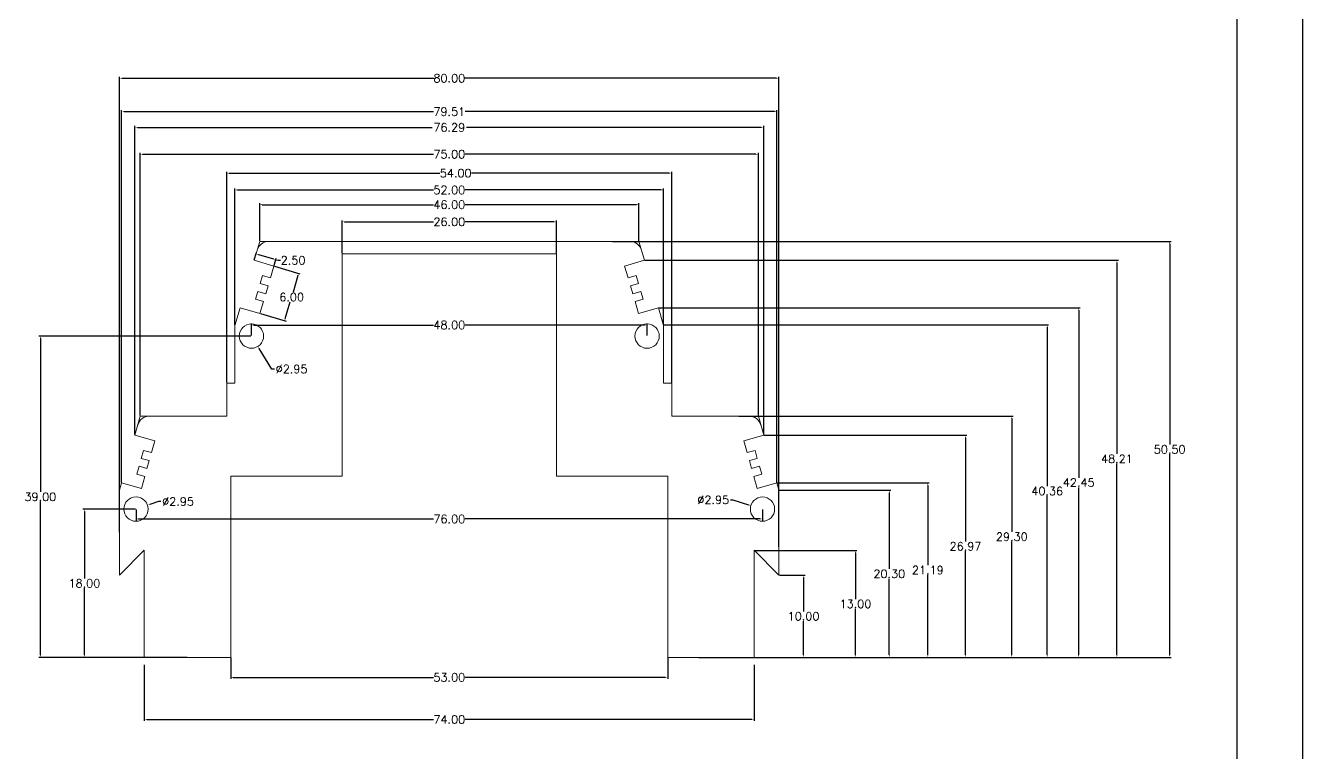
# Model space of a CAD drawing. Header units: inches. Extents: x 1328 to 2905, y 1126 to 1460.
# Drawn here: x 2254.8 to 2409.7, y 1262.7 to 1350.9 of the extents above; entities that cross this region are included whole.
import ezdxf

# ---------------------------------------------------------------- set-up
doc = ezdxf.new("R2010")
doc.units = ezdxf.units.IN
doc.header["$LTSCALE"] = 15
doc.styles.get("Standard").update_dxf_attribs({"font": 'txt', "bigfont": 'gbcbig.shx'})
doc.dimstyles.new('1.5', dxfattribs={"dimtxt": 1, "dimasz": 0.3, "dimexe": 0.18, "dimexo": 0.0625, "dimgap": 0.09, "dimtad": 0, "dimtih": 1, "dimtoh": 1, "dimzin": 0, "dimdsep": 46, "dimtxsty": 'Standard', "dimcen": 0, "dimadec": 0, "dimazin": 2, "dimtfac": 1, "dimtofl": 0, "dimtmove": 0, "dimatfit": 3, "dimfxl": 1, "dimtolj": 1, "dimtzin": 0, "dimarcsym": 0})

# ---------------------------------------------------------------- blocks, each defined once
blk = doc.blocks.new('*D235')
at = {"color": 0, "lineweight": -2}
for p, q in [((2283.21, 1324.8), (2283.21, 1329.36)), ((2283.51, 1329.18), (2304.29, 1329.18)), ((2328.91, 1329.18), (2308.14, 1329.18)), ((2329.21, 1324.8), (2329.21, 1329.36))]:
    blk.add_line(p, q, dxfattribs=at)
at = {"color": 0}
for points in [[(2283.51, 1329.23), (2283.51, 1329.13), (2283.21, 1329.18)], [(2328.91, 1329.23), (2328.91, 1329.13), (2329.21, 1329.18)]]:
    blk.add_solid(points, dxfattribs=at)
at = {"layer": 'Defpoints', "color": 0}
for p in [(2329.21, 1329.18), (2283.21, 1324.73), (2329.21, 1324.73)]:
    blk.add_point(p, dxfattribs=at)
at = {"color": 0, "insert": (2306.21, 1329.18), "char_height": 1, "attachment_point": 5}
blk.add_mtext('\\A1;46.00', dxfattribs=at)
blk = doc.blocks.new('*D236')
at = {"color": 0, "lineweight": -2}
for p, q in [((2293.21, 1323.3), (2293.21, 1327.28)), ((2293.51, 1327.1), (2304.29, 1327.1)), ((2318.91, 1327.1), (2308.14, 1327.1)), ((2319.21, 1323.3), (2319.21, 1327.28))]:
    blk.add_line(p, q, dxfattribs=at)
at = {"color": 0}
for points in [[(2293.51, 1327.15), (2293.51, 1327.05), (2293.21, 1327.1)], [(2318.91, 1327.15), (2318.91, 1327.05), (2319.21, 1327.1)]]:
    blk.add_solid(points, dxfattribs=at)
at = {"layer": 'Defpoints', "color": 0}
for p in [(2319.21, 1327.1), (2293.21, 1323.23), (2319.21, 1323.23)]:
    blk.add_point(p, dxfattribs=at)
at = {"color": 0, "insert": (2306.21, 1327.1), "char_height": 1, "attachment_point": 5}
blk.add_mtext('\\A1;26.00', dxfattribs=at)
blk = doc.blocks.new('*D237')
at = {"color": 0, "lineweight": -2}
for p, q in [((2280.21, 1314.6), (2280.21, 1331.15)), ((2280.51, 1330.97), (2304.29, 1330.97)), ((2331.91, 1330.97), (2308.14, 1330.97)), ((2332.21, 1314.6), (2332.21, 1331.15))]:
    blk.add_line(p, q, dxfattribs=at)
at = {"color": 0}
for points in [[(2280.51, 1331.02), (2280.51, 1330.92), (2280.21, 1330.97)], [(2331.91, 1331.02), (2331.91, 1330.92), (2332.21, 1330.97)]]:
    blk.add_solid(points, dxfattribs=at)
at = {"layer": 'Defpoints', "color": 0}
for p in [(2280.21, 1330.97), (2280.21, 1314.53), (2332.21, 1314.53)]:
    blk.add_point(p, dxfattribs=at)
at = {"color": 0, "insert": (2306.21, 1330.97), "char_height": 1, "attachment_point": 5}
blk.add_mtext('\\A1;52.00', dxfattribs=at)
blk = doc.blocks.new('*D238')
at = {"color": 0, "lineweight": -2}
for p, q in [((2279.21, 1307.6), (2279.21, 1333.19)), ((2279.51, 1333.01), (2305.06, 1333.01)), ((2332.91, 1333.01), (2308.91, 1333.01)), ((2333.21, 1307.6), (2333.21, 1333.19))]:
    blk.add_line(p, q, dxfattribs=at)
at = {"color": 0}
for points in [[(2279.51, 1333.06), (2279.51, 1332.96), (2279.21, 1333.01)], [(2332.91, 1333.06), (2332.91, 1332.96), (2333.21, 1333.01)]]:
    blk.add_solid(points, dxfattribs=at)
at = {"layer": 'Defpoints', "color": 0}
for p in [(2279.21, 1333.01), (2279.21, 1307.53), (2333.21, 1307.53)]:
    blk.add_point(p, dxfattribs=at)
at = {"color": 0, "insert": (2306.99, 1333.01), "char_height": 1, "attachment_point": 5}
blk.add_mtext('\\A1;54.00', dxfattribs=at)
blk = doc.blocks.new('*D242')
at = {"color": 0, "lineweight": -2}
for p, q in [((2268.71, 1303.6), (2268.71, 1335.49)), ((2343.71, 1303.6), (2343.71, 1335.49)), ((2269.01, 1335.31), (2304.29, 1335.31)), ((2343.41, 1335.31), (2308.14, 1335.31))]:
    blk.add_line(p, q, dxfattribs=at)
at = {"color": 0}
for points in [[(2269.01, 1335.36), (2269.01, 1335.26), (2268.71, 1335.31)], [(2343.41, 1335.36), (2343.41, 1335.26), (2343.71, 1335.31)]]:
    blk.add_solid(points, dxfattribs=at)
at = {"layer": 'Defpoints', "color": 0}
for p in [(2343.71, 1335.31), (2268.71, 1303.53), (2343.71, 1303.53)]:
    blk.add_point(p, dxfattribs=at)
at = {"color": 0, "insert": (2306.21, 1335.31), "char_height": 1, "attachment_point": 5}
blk.add_mtext('\\A1;75.00', dxfattribs=at)
blk = doc.blocks.new('*D249')
at = {"color": 0, "lineweight": -2}
for p, q in [((2269.21, 1273.33), (2269.21, 1266.52)), ((2343.21, 1273.33), (2343.21, 1266.52)), ((2269.51, 1266.7), (2304.29, 1266.7)), ((2342.91, 1266.7), (2308.14, 1266.7))]:
    blk.add_line(p, q, dxfattribs=at)
at = {"color": 0}
for points in [[(2269.51, 1266.75), (2269.51, 1266.65), (2269.21, 1266.7)], [(2342.91, 1266.75), (2342.91, 1266.65), (2343.21, 1266.7)]]:
    blk.add_solid(points, dxfattribs=at)
at = {"layer": 'Defpoints', "color": 0}
for p in [(2269.21, 1273.39), (2343.21, 1273.39), (2269.21, 1266.7)]:
    blk.add_point(p, dxfattribs=at)
at = {"color": 0, "insert": (2306.21, 1266.7), "char_height": 1, "attachment_point": 5}
blk.add_mtext('\\A1;74.00', dxfattribs=at)
blk = doc.blocks.new('*D250')
at = {"color": 0, "lineweight": -2}
for p, q in [((2279.71, 1274.17), (2279.71, 1271.63)), ((2332.71, 1274.17), (2332.71, 1271.63)), ((2280.01, 1271.81), (2304.29, 1271.81)), ((2332.41, 1271.81), (2308.14, 1271.81))]:
    blk.add_line(p, q, dxfattribs=at)
at = {"color": 0}
for points in [[(2280.01, 1271.86), (2280.01, 1271.76), (2279.71, 1271.81)], [(2332.41, 1271.86), (2332.41, 1271.76), (2332.71, 1271.81)]]:
    blk.add_solid(points, dxfattribs=at)
at = {"layer": 'Defpoints', "color": 0}
for p in [(2279.71, 1274.23), (2332.71, 1274.23), (2332.71, 1271.81)]:
    blk.add_point(p, dxfattribs=at)
at = {"color": 0, "insert": (2306.21, 1271.81), "char_height": 1, "attachment_point": 5}
blk.add_mtext('\\A1;53.00', dxfattribs=at)
blk = doc.blocks.new('*D251')
at = {"color": 0, "lineweight": -2}
for p, q in [((2268.07, 1301.27), (2268.07, 1338.74)), ((2268.37, 1338.56), (2304.12, 1338.56)), ((2344.06, 1338.56), (2308.3, 1338.56)), ((2344.36, 1301.27), (2344.36, 1338.74))]:
    blk.add_line(p, q, dxfattribs=at)
at = {"color": 0}
for points in [[(2268.37, 1338.61), (2268.37, 1338.51), (2268.07, 1338.56)], [(2344.06, 1338.61), (2344.06, 1338.51), (2344.36, 1338.56)]]:
    blk.add_solid(points, dxfattribs=at)
at = {"layer": 'Defpoints', "color": 0}
for p in [(2344.36, 1338.56), (2268.07, 1301.2), (2344.36, 1301.2)]:
    blk.add_point(p, dxfattribs=at)
at = {"color": 0, "insert": (2306.21, 1338.56), "char_height": 1, "attachment_point": 5}
blk.add_mtext('\\A1;76.29', dxfattribs=at)
blk = doc.blocks.new('*D252')
at = {"color": 0, "lineweight": -2}
for p, q in [((2266.46, 1295.48), (2266.46, 1340.66)), ((2266.76, 1340.48), (2304.29, 1340.48)), ((2345.67, 1340.48), (2308.14, 1340.48)), ((2345.97, 1295.48), (2345.97, 1340.66))]:
    blk.add_line(p, q, dxfattribs=at)
at = {"color": 0}
for points in [[(2266.76, 1340.53), (2266.76, 1340.43), (2266.46, 1340.48)], [(2345.67, 1340.53), (2345.67, 1340.43), (2345.97, 1340.48)]]:
    blk.add_solid(points, dxfattribs=at)
at = {"layer": 'Defpoints', "color": 0}
for p in [(2345.97, 1340.48), (2266.46, 1295.42), (2345.97, 1295.42)]:
    blk.add_point(p, dxfattribs=at)
at = {"color": 0, "insert": (2306.21, 1340.48), "char_height": 1, "attachment_point": 5}
blk.add_mtext('\\A1;79.51', dxfattribs=at)
blk = doc.blocks.new('*D253')
at = {"color": 0, "lineweight": -2}
for p, q in [((2266.21, 1289.45), (2266.21, 1344.71)), ((2346.21, 1287.67), (2346.21, 1344.71)), ((2266.51, 1344.53), (2304.37, 1344.53)), ((2345.91, 1344.53), (2308.05, 1344.53))]:
    blk.add_line(p, q, dxfattribs=at)
at = {"color": 0}
for points in [[(2266.51, 1344.58), (2266.51, 1344.48), (2266.21, 1344.53)], [(2345.91, 1344.58), (2345.91, 1344.48), (2346.21, 1344.53)]]:
    blk.add_solid(points, dxfattribs=at)
at = {"layer": 'Defpoints', "color": 0}
for p in [(2346.21, 1344.53), (2266.21, 1289.38), (2346.21, 1287.61)]:
    blk.add_point(p, dxfattribs=at)
at = {"color": 0, "insert": (2306.21, 1344.53), "char_height": 1, "attachment_point": 5}
blk.add_mtext('\\A1;80.00', dxfattribs=at)
blk = doc.blocks.new('*D254')
at = {"color": 0, "lineweight": -2}
for p, q in [((2346.28, 1284.23), (2349.37, 1284.23)), ((2349.19, 1283.93), (2349.19, 1279.82)), ((2349.19, 1274.53), (2349.19, 1278.64)), ((2340.91, 1274.23), (2349.37, 1274.23))]:
    blk.add_line(p, q, dxfattribs=at)
at = {"color": 0}
for points in [[(2349.14, 1283.93), (2349.24, 1283.93), (2349.19, 1284.23)], [(2349.14, 1274.53), (2349.24, 1274.53), (2349.19, 1274.23)]]:
    blk.add_solid(points, dxfattribs=at)
at = {"layer": 'Defpoints', "color": 0}
for p in [(2346.21, 1284.23), (2349.19, 1284.23), (2340.85, 1274.23)]:
    blk.add_point(p, dxfattribs=at)
at = {"color": 0, "insert": (2349.19, 1279.23), "char_height": 1, "attachment_point": 5}
blk.add_mtext('\\A1;10.00', dxfattribs=at)
blk = doc.blocks.new('*D255')
at = {"color": 0, "lineweight": -2}
for p, q in [((2343.28, 1287.23), (2355.67, 1287.23)), ((2355.49, 1286.93), (2355.49, 1281.32)), ((2355.49, 1274.53), (2355.49, 1280.14)), ((2338.03, 1274.23), (2355.67, 1274.23))]:
    blk.add_line(p, q, dxfattribs=at)
at = {"color": 0}
for points in [[(2355.44, 1286.93), (2355.54, 1286.93), (2355.49, 1287.23)], [(2355.44, 1274.53), (2355.54, 1274.53), (2355.49, 1274.23)]]:
    blk.add_solid(points, dxfattribs=at)
at = {"layer": 'Defpoints', "color": 0}
for p in [(2343.21, 1287.23), (2355.49, 1287.23), (2337.96, 1274.23)]:
    blk.add_point(p, dxfattribs=at)
at = {"color": 0, "insert": (2355.49, 1280.73), "char_height": 1, "attachment_point": 5}
blk.add_mtext('\\A1;13.00', dxfattribs=at)
blk = doc.blocks.new('*D256')
at = {"color": 0, "lineweight": -2}
for p, q in [((2346.28, 1294.53), (2359.77, 1294.53)), ((2359.59, 1294.23), (2359.59, 1284.97)), ((2359.59, 1274.53), (2359.59, 1283.79)), ((2338.03, 1274.23), (2359.77, 1274.23))]:
    blk.add_line(p, q, dxfattribs=at)
at = {"color": 0}
for points in [[(2359.54, 1294.23), (2359.64, 1294.23), (2359.59, 1294.53)], [(2359.54, 1274.53), (2359.64, 1274.53), (2359.59, 1274.23)]]:
    blk.add_solid(points, dxfattribs=at)
at = {"layer": 'Defpoints', "color": 0}
for p in [(2346.21, 1294.53), (2359.59, 1294.53), (2337.96, 1274.23)]:
    blk.add_point(p, dxfattribs=at)
at = {"color": 0, "insert": (2359.59, 1284.38), "char_height": 1, "attachment_point": 5}
blk.add_mtext('\\A1;20.30', dxfattribs=at)
blk = doc.blocks.new('*D257')
at = {"color": 0, "lineweight": -2}
for p, q in [((2346.03, 1295.42), (2364.45, 1295.42)), ((2364.27, 1295.12), (2364.27, 1285.42)), ((2364.27, 1274.53), (2364.27, 1284.24)), ((2338.09, 1274.23), (2364.45, 1274.23))]:
    blk.add_line(p, q, dxfattribs=at)
at = {"color": 0}
for points in [[(2364.22, 1295.12), (2364.32, 1295.12), (2364.27, 1295.42)], [(2364.22, 1274.53), (2364.32, 1274.53), (2364.27, 1274.23)]]:
    blk.add_solid(points, dxfattribs=at)
at = {"layer": 'Defpoints', "color": 0}
for p in [(2345.97, 1295.42), (2364.27, 1295.42), (2338.03, 1274.23)]:
    blk.add_point(p, dxfattribs=at)
at = {"color": 0, "insert": (2364.27, 1284.83), "char_height": 1, "attachment_point": 5}
blk.add_mtext('\\A1;21.19', dxfattribs=at)
blk = doc.blocks.new('*D258')
at = {"color": 0, "lineweight": -2}
for p, q in [((2344.42, 1301.2), (2369.02, 1301.2)), ((2368.84, 1300.9), (2368.84, 1288.31)), ((2368.84, 1274.53), (2368.84, 1287.13)), ((2338.03, 1274.23), (2369.02, 1274.23))]:
    blk.add_line(p, q, dxfattribs=at)
at = {"color": 0}
for points in [[(2368.79, 1300.9), (2368.89, 1300.9), (2368.84, 1301.2)], [(2368.79, 1274.53), (2368.89, 1274.53), (2368.84, 1274.23)]]:
    blk.add_solid(points, dxfattribs=at)
at = {"layer": 'Defpoints', "color": 0}
for p in [(2344.36, 1301.2), (2368.84, 1301.2), (2337.96, 1274.23)]:
    blk.add_point(p, dxfattribs=at)
at = {"color": 0, "insert": (2368.84, 1287.72), "char_height": 1, "attachment_point": 5}
blk.add_mtext('\\A1;26.97', dxfattribs=at)
blk = doc.blocks.new('*D259')
at = {"color": 0, "lineweight": -2}
for p, q in [((2341.33, 1303.53), (2374.64, 1303.53)), ((2374.46, 1303.23), (2374.46, 1289.47)), ((2374.46, 1274.53), (2374.46, 1288.29)), ((2336.49, 1274.23), (2374.64, 1274.23))]:
    blk.add_line(p, q, dxfattribs=at)
at = {"color": 0}
for points in [[(2374.41, 1303.23), (2374.51, 1303.23), (2374.46, 1303.53)], [(2374.41, 1274.53), (2374.51, 1274.53), (2374.46, 1274.23)]]:
    blk.add_solid(points, dxfattribs=at)
at = {"layer": 'Defpoints', "color": 0}
for p in [(2341.27, 1303.53), (2374.46, 1303.53), (2336.43, 1274.23)]:
    blk.add_point(p, dxfattribs=at)
at = {"color": 0, "insert": (2374.46, 1288.88), "char_height": 1, "attachment_point": 5}
blk.add_mtext('\\A1;29.30', dxfattribs=at)
blk = doc.blocks.new('*D260')
at = {"color": 0, "lineweight": -2}
for p, q in [((2332.28, 1314.6), (2378.93, 1314.6)), ((2378.75, 1314.3), (2378.75, 1295.01)), ((2378.75, 1274.53), (2378.75, 1293.83)), ((2338.03, 1274.23), (2378.93, 1274.23))]:
    blk.add_line(p, q, dxfattribs=at)
at = {"color": 0}
for points in [[(2378.7, 1314.3), (2378.8, 1314.3), (2378.75, 1314.6)], [(2378.7, 1274.53), (2378.8, 1274.53), (2378.75, 1274.23)]]:
    blk.add_solid(points, dxfattribs=at)
at = {"layer": 'Defpoints', "color": 0}
for p in [(2332.21, 1314.6), (2378.75, 1314.6), (2337.96, 1274.23)]:
    blk.add_point(p, dxfattribs=at)
at = {"color": 0, "insert": (2378.75, 1294.42), "char_height": 1, "attachment_point": 5}
blk.add_mtext('\\A1;40.36', dxfattribs=at)
blk = doc.blocks.new('*D261')
at = {"color": 0, "lineweight": -2}
for p, q in [((2331.64, 1316.68), (2382.76, 1316.68)), ((2382.58, 1316.38), (2382.58, 1296.05)), ((2382.58, 1274.53), (2382.58, 1294.87)), ((2345.2, 1274.23), (2382.76, 1274.23))]:
    blk.add_line(p, q, dxfattribs=at)
at = {"color": 0}
for points in [[(2382.53, 1316.38), (2382.63, 1316.38), (2382.58, 1316.68)], [(2382.53, 1274.53), (2382.63, 1274.53), (2382.58, 1274.23)]]:
    blk.add_solid(points, dxfattribs=at)
at = {"layer": 'Defpoints', "color": 0}
for p in [(2331.58, 1316.68), (2382.58, 1316.68), (2345.14, 1274.23)]:
    blk.add_point(p, dxfattribs=at)
at = {"color": 0, "insert": (2382.58, 1295.46), "char_height": 1, "attachment_point": 5}
blk.add_mtext('\\A1;42.45', dxfattribs=at)
blk = doc.blocks.new('*D262')
at = {"color": 0, "lineweight": -2}
for p, q in [((2329.95, 1322.44), (2387.39, 1322.44)), ((2387.21, 1322.14), (2387.21, 1298.93)), ((2387.21, 1274.53), (2387.21, 1297.75)), ((2340.91, 1274.23), (2387.39, 1274.23))]:
    blk.add_line(p, q, dxfattribs=at)
at = {"color": 0}
for points in [[(2387.16, 1322.14), (2387.26, 1322.14), (2387.21, 1322.44)], [(2387.16, 1274.53), (2387.26, 1274.53), (2387.21, 1274.23)]]:
    blk.add_solid(points, dxfattribs=at)
at = {"layer": 'Defpoints', "color": 0}
for p in [(2329.89, 1322.44), (2387.21, 1322.44), (2340.85, 1274.23)]:
    blk.add_point(p, dxfattribs=at)
at = {"color": 0, "insert": (2387.21, 1298.34), "char_height": 1, "attachment_point": 5}
blk.add_mtext('\\A1;48.21', dxfattribs=at)
blk = doc.blocks.new('*D263')
at = {"color": 0, "lineweight": -2}
for p, q in [((2326.02, 1324.73), (2393.79, 1324.73)), ((2393.61, 1324.43), (2393.61, 1300.07)), ((2393.61, 1274.53), (2393.61, 1298.89)), ((2338.15, 1274.23), (2393.79, 1274.23))]:
    blk.add_line(p, q, dxfattribs=at)
at = {"color": 0}
for points in [[(2393.56, 1324.43), (2393.66, 1324.43), (2393.61, 1324.73)], [(2393.56, 1274.53), (2393.66, 1274.53), (2393.61, 1274.23)]]:
    blk.add_solid(points, dxfattribs=at)
at = {"layer": 'Defpoints', "color": 0}
for p in [(2325.96, 1324.73), (2393.61, 1324.73), (2338.09, 1274.23)]:
    blk.add_point(p, dxfattribs=at)
at = {"color": 0, "insert": (2393.61, 1299.48), "char_height": 1, "attachment_point": 5}
blk.add_mtext('\\A1;50.50', dxfattribs=at)
blk = doc.blocks.new('*D264')
at = {"color": 0, "lineweight": -2}
for p, q in [((2282.21, 1313.3), (2282.21, 1314.76)), ((2282.51, 1314.58), (2304.29, 1314.58)), ((2329.91, 1314.58), (2308.14, 1314.58)), ((2330.21, 1313.3), (2330.21, 1314.76))]:
    blk.add_line(p, q, dxfattribs=at)
at = {"color": 0}
for points in [[(2282.51, 1314.63), (2282.51, 1314.53), (2282.21, 1314.58)], [(2329.91, 1314.63), (2329.91, 1314.53), (2330.21, 1314.58)]]:
    blk.add_solid(points, dxfattribs=at)
at = {"layer": 'Defpoints', "color": 0}
for p in [(2330.21, 1314.58), (2282.21, 1313.23), (2330.21, 1313.23)]:
    blk.add_point(p, dxfattribs=at)
at = {"color": 0, "insert": (2306.21, 1314.58), "char_height": 1, "attachment_point": 5}
blk.add_mtext('\\A1;48.00', dxfattribs=at)
blk = doc.blocks.new('*D265')
at = {"color": 0, "lineweight": -2}
for p, q in [((2268.21, 1292.17), (2268.21, 1290.86)), ((2344.21, 1292.17), (2344.21, 1290.86)), ((2268.51, 1291.04), (2304.29, 1291.04)), ((2343.91, 1291.04), (2308.14, 1291.04))]:
    blk.add_line(p, q, dxfattribs=at)
at = {"color": 0}
for points in [[(2268.51, 1291.09), (2268.51, 1290.99), (2268.21, 1291.04)], [(2343.91, 1291.09), (2343.91, 1290.99), (2344.21, 1291.04)]]:
    blk.add_solid(points, dxfattribs=at)
at = {"layer": 'Defpoints', "color": 0}
for p in [(2268.21, 1292.23), (2344.21, 1292.23), (2344.21, 1291.04)]:
    blk.add_point(p, dxfattribs=at)
at = {"color": 0, "insert": (2306.21, 1291.04), "char_height": 1, "attachment_point": 5}
blk.add_mtext('\\A1;76.00', dxfattribs=at)
blk = doc.blocks.new('*D266')
at = {"color": 0, "lineweight": -2}
for p, q in [((2268.15, 1292.23), (2261.77, 1292.23)), ((2261.95, 1291.93), (2261.95, 1283.82)), ((2261.95, 1274.53), (2261.95, 1282.64)), ((2274.4, 1274.23), (2261.77, 1274.23))]:
    blk.add_line(p, q, dxfattribs=at)
at = {"color": 0}
for points in [[(2261.9, 1291.93), (2262, 1291.93), (2261.95, 1292.23)], [(2261.9, 1274.53), (2262, 1274.53), (2261.95, 1274.23)]]:
    blk.add_solid(points, dxfattribs=at)
at = {"layer": 'Defpoints', "color": 0}
for p in [(2261.95, 1292.23), (2268.21, 1292.23), (2274.46, 1274.23)]:
    blk.add_point(p, dxfattribs=at)
at = {"color": 0, "insert": (2261.95, 1283.23), "char_height": 1, "attachment_point": 5}
blk.add_mtext('\\A1;18.00', dxfattribs=at)
blk = doc.blocks.new('*D268')
at = {"color": 0, "lineweight": -2}
for p, q in [((2282.15, 1313.23), (2256.42, 1313.23)), ((2256.6, 1312.93), (2256.6, 1294.32)), ((2256.6, 1274.53), (2256.6, 1293.14)), ((2274.34, 1274.23), (2256.42, 1274.23))]:
    blk.add_line(p, q, dxfattribs=at)
at = {"color": 0}
for points in [[(2256.55, 1312.93), (2256.65, 1312.93), (2256.6, 1313.23)], [(2256.55, 1274.53), (2256.65, 1274.53), (2256.6, 1274.23)]]:
    blk.add_solid(points, dxfattribs=at)
at = {"layer": 'Defpoints', "color": 0}
for p in [(2256.6, 1313.23), (2282.21, 1313.23), (2274.4, 1274.23)]:
    blk.add_point(p, dxfattribs=at)
at = {"color": 0, "insert": (2256.6, 1293.73), "char_height": 1, "attachment_point": 5}
blk.add_mtext('\\A1;39.00', dxfattribs=at)
blk = doc.blocks.new('*D269')
at = {"color": 0, "lineweight": -2}
for p, q in [((2285, 1321.72), (2288.1, 1320.8)), ((2287.85, 1320.57), (2287.26, 1318.56)), ((2286.32, 1315.38), (2286.91, 1317.38)), ((2283.3, 1315.96), (2286.41, 1315.05))]:
    blk.add_line(p, q, dxfattribs=at)
at = {"color": 0}
for points in [[(2287.8, 1320.58), (2287.89, 1320.55), (2287.93, 1320.85)], [(2286.28, 1315.4), (2286.37, 1315.37), (2286.24, 1315.1)]]:
    blk.add_solid(points, dxfattribs=at)
at = {"layer": 'Defpoints', "color": 0}
for p in [(2284.94, 1321.73), (2287.93, 1320.85), (2283.24, 1315.98)]:
    blk.add_point(p, dxfattribs=at)
at = {"color": 0, "insert": (2287.09, 1317.97), "char_height": 1, "attachment_point": 5}
blk.add_mtext('\\A1;6.00', dxfattribs=at)
blk = doc.blocks.new('*D270')
at = {"color": 0, "lineweight": -2}
for p, q in [((2282.56, 1322.5), (2282.82, 1323.39)), ((2283.06, 1323.14), (2284.88, 1322.6)), ((2284.95, 1321.79), (2285.22, 1322.69)), ((2285.17, 1322.51), (2285.45, 1322.43)), ((2285.45, 1322.43), (2285.75, 1322.43))]:
    blk.add_line(p, q, dxfattribs=at)
at = {"color": 0}
for points in [[(2283.07, 1323.18), (2283.04, 1323.09), (2282.77, 1323.22)], [(2284.89, 1322.65), (2284.86, 1322.55), (2285.17, 1322.51)]]:
    blk.add_solid(points, dxfattribs=at)
at = {"layer": 'Defpoints', "color": 0}
for p in [(2282.54, 1322.44), (2284.94, 1321.73), (2285.17, 1322.51)]:
    blk.add_point(p, dxfattribs=at)
at = {"color": 0, "insert": (2287.26, 1322.43), "char_height": 1, "attachment_point": 5}
blk.add_mtext('\\A1;2.50', dxfattribs=at)
blk = doc.blocks.new('*D271')
at = {"color": 0, "lineweight": -2}
for p, q in [((2284.69, 1309.24), (2283.15, 1311.73)), ((2284.99, 1309.24), (2284.69, 1309.24))]:
    blk.add_line(p, q, dxfattribs=at)
at = {"color": 0}
blk.add_solid([(2283.19, 1311.75), (2283.11, 1311.7), (2282.99, 1311.98)], dxfattribs=at)
at = {"layer": 'Defpoints', "color": 0}
for p in [(2281.44, 1314.49), (2282.99, 1311.98)]:
    blk.add_point(p, dxfattribs=at)
at = {"color": 0, "insert": (2287.08, 1309.24), "char_height": 1, "attachment_point": 5}
blk.add_mtext('\\A1;∅2.95', dxfattribs=at)
blk = doc.blocks.new('*D272')
at = {"color": 0, "lineweight": -2}
for p, q in [((2340.32, 1293.36), (2340.62, 1293.36)), ((2340.62, 1293.36), (2342.52, 1292.76))]:
    blk.add_line(p, q, dxfattribs=at)
at = {"color": 0}
blk.add_solid([(2342.53, 1292.81), (2342.5, 1292.72), (2342.81, 1292.67)], dxfattribs=at)
at = {"layer": 'Defpoints', "color": 0}
for p in [(2342.81, 1292.67), (2345.62, 1291.79)]:
    blk.add_point(p, dxfattribs=at)
at = {"color": 0, "insert": (2338.23, 1293.36), "char_height": 1, "attachment_point": 5}
blk.add_mtext('\\A1;∅2.95', dxfattribs=at)
blk = doc.blocks.new('*D273')
at = {"color": 0, "lineweight": -2}
for p, q in [((2270.92, 1293.16), (2269.89, 1292.81)), ((2271.22, 1293.16), (2270.92, 1293.16))]:
    blk.add_line(p, q, dxfattribs=at)
at = {"color": 0}
blk.add_solid([(2269.88, 1292.85), (2269.91, 1292.76), (2269.61, 1292.71)], dxfattribs=at)
at = {"layer": 'Defpoints', "color": 0}
for p in [(2269.61, 1292.71), (2266.82, 1291.76)]:
    blk.add_point(p, dxfattribs=at)
at = {"color": 0, "insert": (2273.31, 1293.16), "char_height": 1, "attachment_point": 5}
blk.add_mtext('\\A1;∅2.95', dxfattribs=at)

msp = doc.modelspace()

# ---------------------------------------------------------------- linework, layer by layer
for p, q in [((2409.721, 1460.087), (2409.721, 1125.657)), ((2401.758, 1452.124), (2401.758, 1133.619))]:
    msp.add_line(p, q)
at = {"color": 7, "linetype": 'Continuous', "lineweight": 15}
for p, q in [((2282.539, 1322.439), (2283.213, 1324.734)), ((2283.213, 1324.734), (2329.213, 1324.734)), ((2329.888, 1322.439), (2329.213, 1324.734)), ((2293.213, 1296.234), (2293.213, 1323.234)), ((2293.213, 1323.234), (2319.213, 1323.234)), ((2319.213, 1323.234), (2319.213, 1296.234)), ((2284.937, 1321.734), (2282.539, 1322.439)), ((2284.514, 1320.295), (2284.937, 1321.734)), ((2327.49, 1321.734), (2329.888, 1322.439)), ((2327.913, 1320.295), (2327.49, 1321.734)), ((2283.272, 1319.618), (2283.554, 1320.577)), ((2283.554, 1320.577), (2284.514, 1320.295)), ((2328.873, 1320.577), (2327.913, 1320.295)), ((2329.155, 1319.618), (2328.873, 1320.577)), ((2282.708, 1317.699), (2282.99, 1318.658)), ((2282.99, 1318.658), (2283.949, 1318.376)), ((2284.232, 1319.335), (2283.272, 1319.618)), ((2283.949, 1318.376), (2284.232, 1319.335)), ((2328.195, 1319.335), (2329.155, 1319.618)), ((2328.477, 1318.376), (2328.195, 1319.335)), ((2329.437, 1318.658), (2328.477, 1318.376)), ((2329.719, 1317.699), (2329.437, 1318.658)), ((2283.667, 1317.417), (2282.708, 1317.699)), ((2283.244, 1315.978), (2283.667, 1317.417)), ((2328.76, 1317.417), (2329.719, 1317.699)), ((2329.183, 1315.978), (2328.76, 1317.417)), ((2280.213, 1314.534), (2280.846, 1316.683)), ((2280.846, 1316.683), (2283.244, 1315.978)), ((2331.581, 1316.683), (2329.183, 1315.978)), ((2332.213, 1314.534), (2331.581, 1316.683)), ((2280.213, 1307.534), (2280.213, 1314.534)), ((2332.213, 1307.534), (2332.213, 1314.534)), ((2279.213, 1307.534), (2280.213, 1307.534)), ((2279.213, 1303.534), (2279.213, 1307.534)), ((2333.213, 1307.534), (2332.213, 1307.534)), ((2333.213, 1303.534), (2333.213, 1307.534)), ((2268.066, 1301.203), (2268.713, 1303.534)), ((2268.713, 1303.534), (2279.213, 1303.534)), ((2343.713, 1303.534), (2333.213, 1303.534)), ((2344.361, 1301.203), (2343.713, 1303.534)), ((2270.475, 1300.534), (2268.066, 1301.203)), ((2270.073, 1299.089), (2270.475, 1300.534)), ((2341.952, 1300.534), (2344.361, 1301.203)), ((2342.354, 1299.089), (2341.952, 1300.534)), ((2268.842, 1298.393), (2269.11, 1299.356)), ((2269.806, 1298.125), (2268.842, 1298.393)), ((2269.11, 1299.356), (2270.073, 1299.089)), ((2343.317, 1299.356), (2342.354, 1299.089)), ((2342.621, 1298.125), (2343.585, 1298.393)), ((2343.585, 1298.393), (2343.317, 1299.356)), ((2268.307, 1296.466), (2268.575, 1297.429)), ((2268.575, 1297.429), (2269.538, 1297.162)), ((2269.538, 1297.162), (2269.806, 1298.125)), ((2342.889, 1297.162), (2342.621, 1298.125)), ((2343.852, 1297.429), (2342.889, 1297.162)), ((2344.12, 1296.466), (2343.852, 1297.429)), ((2266.213, 1294.534), (2266.46, 1295.422)), ((2266.46, 1295.422), (2268.869, 1294.753)), ((2269.27, 1296.198), (2268.307, 1296.466)), ((2268.869, 1294.753), (2269.27, 1296.198)), ((2279.713, 1274.234), (2279.713, 1296.234)), ((2279.713, 1296.234), (2293.213, 1296.234)), ((2319.213, 1296.234), (2332.713, 1296.234)), ((2332.713, 1296.234), (2332.713, 1274.234)), ((2343.157, 1296.198), (2344.12, 1296.466)), ((2343.558, 1294.753), (2343.157, 1296.198)), ((2345.967, 1295.422), (2343.558, 1294.753)), ((2346.213, 1294.534), (2345.967, 1295.422)), ((2266.213, 1284.234), (2266.213, 1294.534)), ((2346.213, 1284.234), (2346.213, 1294.534)), ((2269.213, 1287.234), (2266.213, 1284.234)), ((2269.213, 1274.234), (2269.213, 1287.234)), ((2343.213, 1274.234), (2343.213, 1287.234)), ((2343.213, 1287.234), (2346.213, 1284.234)), ((2269.213, 1274.234), (2279.713, 1274.234)), ((2332.713, 1274.234), (2343.213, 1274.234))]:
    msp.add_line(p, q, dxfattribs=at)
for centre in [(2282.213, 1313.234), (2330.213, 1313.234), (2268.213, 1292.234), (2344.213, 1292.234)]:
    msp.add_circle(centre, 1.475, dxfattribs=at)
for centre, start, end in [((2284.336, 1323.234), 90, 163.61046), ((2328.091, 1323.234), 16.38954, 90), ((2269.854, 1302.034), 90, 164.47589), ((2342.573, 1302.034), 15.52411, 90)]:
    msp.add_arc(centre, 1.5, start, end, dxfattribs=at)

# ---------------------------------------------------------------- dimensions: what is measured, and where the dimension line sits
for base, p1, p2, picture, middle in [((2346.213, 1344.535), (2266.213, 1289.384), (2346.213, 1287.605), '*D253', (2306.213, 1344.535)), ((2345.967, 1340.477), (2266.46, 1295.422), (2345.967, 1295.422), '*D252', (2306.213, 1340.477)), ((2319.213, 1327.102), (2293.213, 1323.234), (2319.213, 1323.234), '*D236', (2306.213, 1327.102)), ((2330.213, 1314.578), (2282.213, 1313.234), (2330.213, 1313.234), '*D264', (2306.213, 1314.578)), ((2344.213, 1291.042), (2268.213, 1292.234), (2344.213, 1292.234), '*D265', (2306.213, 1291.042)), ((2332.713, 1271.813), (2279.713, 1274.234), (2332.713, 1274.234), '*D250', (2306.213, 1271.813)), ((2269.213, 1266.696), (2343.213, 1273.389), (2269.213, 1273.389), '*D249', (2306.213, 1266.696))]:
    dim = msp.add_linear_dim(base=base, p1=p1, p2=p2, dimstyle='1.5')
    dim.commit()
    dim.dimension.update_dxf_attribs({"geometry": picture, "text_midpoint": middle})
for base, p1, p2, picture, middle in [((2344.3609, 1338.5625), (2268.066, 1301.2029), (2344.3609, 1301.2029), '*D251', (2306.2134, 1338.5625)), ((2343.713, 1335.309), (2268.713, 1303.534), (2343.713, 1303.534), '*D242', (2306.213, 1335.309)), ((2279.213, 1333.007), (2333.213, 1307.534), (2279.213, 1307.534), '*D238', (2306.986, 1333.007)), ((2280.213, 1330.97), (2332.213, 1314.534), (2280.213, 1314.534), '*D237', (2306.213, 1330.97)), ((2329.213, 1329.184), (2283.213, 1324.734), (2329.213, 1324.734), '*D235', (2306.213, 1329.184))]:
    dim = msp.add_linear_dim(base=base, p1=p1, p2=p2, dimstyle='1.5')
    dim.commit()
    dim.dimension.update_dxf_attribs({"geometry": picture, "text_midpoint": middle, "dimtype": 160})
for base, p1, p2, picture, middle in [((2393.615, 1324.734), (2338.088, 1274.234), (2325.955, 1324.734), '*D263', (2393.615, 1299.484)), ((2387.2073, 1322.4392), (2340.8487, 1274.2338), (2329.8883, 1322.4392), '*D262', (2387.2073, 1298.3365)), ((2382.579, 1316.683), (2345.141, 1274.234), (2331.581, 1316.683), '*D261', (2382.579, 1295.458)), ((2378.751, 1314.596), (2337.963, 1274.234), (2332.213, 1314.596), '*D260', (2378.751, 1294.415)), ((2256.605, 1313.234), (2274.401, 1274.234), (2282.213, 1313.234), '*D268', (2256.605, 1293.734)), ((2374.464, 1303.534), (2336.428, 1274.234), (2341.268, 1303.534), '*D259', (2374.464, 1288.884)), ((2368.839, 1301.203), (2337.963, 1274.234), (2344.361, 1301.203), '*D258', (2368.839, 1287.718)), ((2364.269, 1295.422), (2338.026, 1274.234), (2345.967, 1295.422), '*D257', (2364.269, 1284.828)), ((2359.586, 1294.534), (2337.963, 1274.234), (2346.213, 1294.534), '*D256', (2359.586, 1284.384)), ((2261.954, 1292.234), (2274.463, 1274.234), (2268.213, 1292.234), '*D266', (2261.954, 1283.234)), ((2355.493, 1287.234), (2337.963, 1274.234), (2343.213, 1287.234), '*D255', (2355.493, 1280.734)), ((2349.19, 1284.234), (2340.849, 1274.234), (2346.213, 1284.234), '*D254', (2349.19, 1279.234))]:
    dim = msp.add_linear_dim(base=base, p1=p1, p2=p2, angle=90, dimstyle='1.5')
    dim.commit()
    dim.dimension.update_dxf_attribs({"geometry": picture, "text_midpoint": middle})
for p1, distance, picture, middle in [((2282.539, 1322.439), 0.814, '*D270', (2287.261, 1322.43)), ((2283.244, 1315.978), -3.121, '*D269', (2287.085, 1317.975))]:
    dim = msp.add_aligned_dim(p1=p1, p2=(2284.937, 1321.734), distance=distance, dimstyle='1.5')
    dim.commit()
    dim.dimension.update_dxf_attribs({"geometry": picture, "text_midpoint": middle})
for p1, p2, picture, middle in [((2281.435, 1314.487), (2282.992, 1311.981), '*D271', (2287.085, 1309.239)), ((2266.817, 1291.759), (2269.61, 1292.709), '*D273', (2273.313, 1293.155)), ((2345.621, 1291.793), (2342.806, 1292.675), '*D272', (2338.23, 1293.359))]:
    dim = msp.add_diameter_dim_2p(p1=p1, p2=p2, dimstyle='1.5')
    dim.commit()
    dim.dimension.update_dxf_attribs({"geometry": picture, "text_midpoint": middle, "dimtype": 163})

doc.saveas('drawing.dxf')
